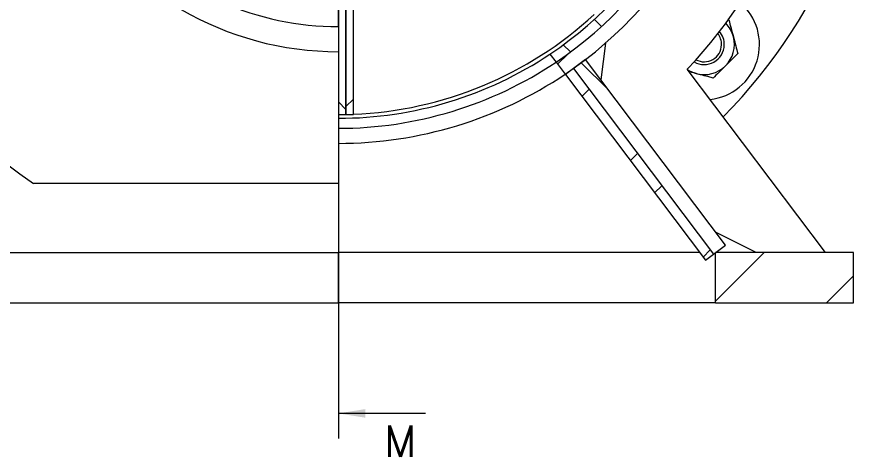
# Model space of a CAD drawing. Header units: millimetres. Extents: x -9396 to 24219, y -4763 to 12641.
# Drawn here: x 91.8 to 434.5, y -320.1 to -145.1 of the extents above; entities that cross this region are included whole.
import ezdxf

# ---------------------------------------------------------------- set-up
doc = ezdxf.new("R2010")
doc.units = ezdxf.units.MM
doc.header["$LTSCALE"] = 1000
doc.header["$MEASUREMENT"] = 0
doc.linetypes.add('SLD-Solid', pattern=[0])
doc.layers.add('dim', color=1, linetype='Continuous')
doc.styles.get("Standard").update_dxf_attribs({"font": 'romans.shx'})
pattern_1 = [(45, (-327.9870839296008, -1067.933942505969), (-33.66951135545394, 33.66951135545395), []), (45, (-305.5407333304948, -1067.933942505969), (-33.66951135545394, 33.66951135545395), [])]
pattern_2 = [(135.0000000000002, (-327.9870839296008, -1067.933942505969), (-33.66951135545383, -33.66951135545406), []), (135.0000000000002, (-327.9870839296009, -1045.487591906863), (-33.66951135545383, -33.66951135545406), [])]

msp = doc.modelspace()

# ---------------------------------------------------------------- hatches: boundary and pattern name
at = {"linetype": 'SLD-Solid', "lineweight": 0}
h = msp.add_hatch(dxfattribs=at)
h.set_pattern_fill('ANSI32', scale=4.999042477412902, style=0)
h.set_pattern_definition(pattern_1)
edge = h.paths.add_edge_path(flags=0)
edge.add_line((306.1383243350971, -163.0059973998991), (309.7538220445026, -167.8039249127464))
edge.add_arc((219.5648257989762, -33.87033623774141), 161.4690720204368, 303.9557706056484, 416.0442293943532)
edge.add_line((309.7538220445026, 100.0632524372636), (306.1383243350971, 95.26532492441657))
edge.add_arc((219.5648257989762, -33.87033623774141), 155.4702210475413, -56.161808777002875, 56.16180877700128, ccw=False)
h = msp.add_hatch(dxfattribs=at)
h.set_pattern_fill('ANSI32', scale=4.999042477412902, angle=90.0000000000002, style=0)
h.set_pattern_definition(pattern_2)
edge = h.paths.add_edge_path(flags=0)
edge.add_line((303.7277588006514, -159.8070688902365), (306.138324335097, -163.0059973998991))
edge.add_arc((219.5648257989762, -33.87033623774141), 155.4702210475413, 303.8381912229987, 416.1618087770029)
edge.add_line((306.1383243350971, 95.26532492441652), (303.7277588006514, 92.06639641475375))
edge.add_arc((219.5648257989762, -33.87033623774141), 151.470987065611, -56.24537711609469, 56.245377116093096, ccw=False)
h = msp.add_hatch(dxfattribs=at)
h.set_pattern_fill('ANSI32', scale=4.999042477412902, angle=90.0000000000002, style=0)
h.set_pattern_definition(pattern_2)
h.paths.add_polyline_path([(222.5642512854329, -78.3118238619511), (219.5648257989762, -78.3118238619511), (219.5648257989762, -183.8416105601374), (222.5642512854329, -183.8416105601374)], flags=0)
h = msp.add_hatch(dxfattribs=at)
h.set_pattern_fill('ANSI32', scale=4.999042477412902, style=0)
h.set_pattern_definition(pattern_1)
h.paths.add_polyline_path([(222.564251285424, -88.80981306450917), (222.564251285424, -183.8416105601285), (225.5636767718725, -183.8416105601285), (225.5636767718718, -88.80981306450917)], flags=0)
h = msp.add_hatch(dxfattribs=at)
h.set_pattern_fill('ANSI32', scale=4.999042477412902, angle=90.0000000000002, style=0)
h.set_pattern_definition(pattern_2)
h.paths.add_polyline_path([(373.5285129600601, -235.8225789473881), (317.8757768434846, -161.9689036748792), (313.0848814370486, -165.5791023120181), (368.737617553624, -239.4327775845268)], flags=0)
h = msp.add_hatch(dxfattribs=at)
h.set_pattern_fill('ANSI32', scale=4.999042477412902, style=0)
h.set_pattern_definition(pattern_1)
h.paths.add_polyline_path([(309.8909511660911, -167.9859014034438), (365.5436872826665, -241.8395766759527), (368.737617553624, -239.4327775845268), (313.0848814370486, -165.5791023120181)], flags=0)
h = msp.add_hatch(dxfattribs=at)
h.set_pattern_fill('ANSI32', scale=4.999042477412902, style=0)
h.set_pattern_definition(pattern_1)
h.paths.add_polyline_path([(424.5255673729052, -258.8272477213221), (424.5255673729054, -238.8310778116704), (369.5361001213635, -238.8310778116704), (369.5361001213635, -258.8272477213221)], flags=0)

# ---------------------------------------------------------------- linework, layer by layer
at = {"color": 7, "linetype": 'SLD-Solid', "lineweight": 0}
for p, q in [((219.5648257989762, 245.0762340018928), (219.5648257989762, -312.8169064773872)), ((254.1705960811623, -302.81882152254), (219.5648257989806, -302.81882152254))]:
    msp.add_line(p, q, dxfattribs=at)
at = {"color": 7, "linetype": 'SLD-Solid', "lineweight": 15}
for p, q in [((222.5642512854329, -183.8416105601374), (222.5642512854329, -78.3118238619511)), ((222.564251285424, -88.80981306450917), (222.564251285424, -183.8416105601285)), ((225.5636767718725, -183.8416105601285), (225.5636767718718, -88.80981306450917)), ((219.5648257989762, -148.8483132182382), (219.5648257989762, -111.3554946376414)), ((374.9071252480676, -146.20622422128), (374.4801693598243, -146.0906213083849)), ((219.5648257989762, -148.8483132182382), (219.5648257989762, -158.8463981730639)), ((325.8644961836648, -155.4130912470285), (323.9427361834087, -170.0200306499071)), ((219.5648257989762, -158.8463981730639), (219.5648257989764, -211.3363441858994)), ((303.7277588006514, -159.8070688902365), (306.1383243350971, -163.0059973998991)), ((306.1383243350971, -163.0059973998991), (309.7538220445026, -167.8039249127464)), ((317.8757768434846, -161.9689036748792), (313.0848814370486, -165.5791023120181)), ((317.8720033277447, -161.9638960503571), (317.8757768434847, -161.9689036748791)), ((373.5285129600601, -235.8225789473881), (317.8757768434846, -161.9689036748792)), ((313.0848814370486, -165.5791023120181), (309.8909511660911, -167.9859014034438)), ((313.0848814370486, -165.5791023120181), (368.737617553624, -239.4327775845268)), ((413.3524555196076, -238.8310778116703), (358.3194070051173, -165.799755762531)), ((309.8909511660911, -167.9859014034438), (365.5436872826665, -241.8395766759527)), ((219.5648257989762, -183.8416105601374), (222.5642512854329, -183.8416105601374)), ((222.564251285424, -183.8416105601285), (225.5636767718725, -183.8416105601285)), ((219.5648257989764, -211.3363441858994), (98.26720370536884, -211.3363441858994)), ((219.5648257989762, -211.3363441858994), (219.5648257989762, -238.8310778116703)), ((385.7936644187953, -238.8310778116704), (369.7785817354049, -230.8462521342771)), ((368.737617553624, -239.4327775845268), (373.5285129600601, -235.8225789473881)), ((14.60408422504725, -238.8310778116704), (219.5648257989762, -238.8310778116704)), ((219.5648257989762, -258.8272477213221), (219.5648257989762, -238.8310778116704)), ((363.2766207787569, -238.8310778116703), (219.5648257989762, -238.8310778116703)), ((365.5436872826665, -241.8395766759527), (368.737617553624, -239.4327775845268)), ((369.5361001213635, -258.8272477213221), (369.5361001213635, -238.8310778116704)), ((424.5255673729054, -238.8310778116704), (369.5361001213635, -238.8310778116704)), ((424.5255673729052, -258.8272477213221), (424.5255673729054, -238.8310778116704)), ((14.60408422504725, -258.8272477213221), (219.5648257989762, -258.8272477213221)), ((369.5361001213635, -258.8272477213221), (219.5648257989762, -258.8272477213219)), ((369.5361001213635, -258.8272477213221), (424.5255673729052, -258.8272477213221))]:
    msp.add_line(p, q, dxfattribs=at)
for centre, radius, start, end in [((219.5648257989762, -33.87033623774141), 214.9588265287548, 124.3525197704598, 235.6474802295411), ((219.5648257989762, -33.87033623774141), 214.9588265287549, 315.4041473225587, 44.59585267744124), ((219.5648257989762, -33.87033623774141), 161.4690720204368, 303.9557706056484, 56.04422939435266), ((219.5648257989762, -33.87033623774141), 191.4633268849144, 316.4443783747927, 43.55562162520966), ((219.5648257989762, -33.87033623774141), 155.4702210475414, 303.8381912229985, 56.16180877700239), ((219.5648257989762, -33.87033623774141), 124.9760619353226, 90, 270.0000000000008), ((219.5648257989762, -33.87033623774141), 151.470987065611, 303.7546228839063, 56.24537711609369), ((219.5648257989762, -33.87033623774141), 114.9779769804969, 222.5558577985859, 270.0000000000008), ((365.0853968070173, -155.9765936992929), 21.99578690061673, 276.0406565440855, 49.39516190731799), ((219.5648257989762, -33.87033623774141), 149.971274322387, 272.2924427759571, 312.7075572240453), ((365.0853968070152, -155.9765936992954), 11.99770194579109, 14.84980449291772, 44.61115559976242), ((365.0853968070164, -155.9765936992937), 6.897178906086583, 358.5113794170292, 38.45468231404229), ((365.0853968070164, -155.9765936992937), 7.998467963860774, 358.5113794170292, 40.37566556310452), ((365.0853968070152, -155.9765936992954), 11.99770194579108, 314.8498044929193, 14.84980449291772), ((365.0853968070164, -155.9765936992937), 7.998467963860634, 239.6243344368948, 358.5113794170292), ((365.0853968070164, -155.9765936992937), 6.897178906086583, 241.5453176859621, 358.5113794170292), ((219.5648257989762, -33.87033623774141), 151.4709870656111, 270.0000000000008, 303.7546228839063), ((219.5648257989762, -33.87033623774141), 155.4702210475414, 270.0000000000008, 303.8381912229985), ((365.0853968070152, -155.9765936992954), 11.9977019457908, 254.8498044929173, 314.8498044929193), ((219.5648257989762, -33.87033623774141), 161.4690720204368, 270.0000000000008, 303.9557706056484), ((365.0853968070152, -155.9765936992954), 11.99770194579089, 236.4175052980549, 254.8498044929173)]:
    msp.add_arc(centre, radius, start, end, dxfattribs=at)
for points, knots in [([(374.9071252480676, -146.20622422128), (375.1954355974352, -147.2936070039686), (375.7773423798882, -149.4883094062831), (376.3788841262184, -151.7570664573661), (376.6823872239652, -152.9017497602954)], [0, 0, 0, 0, 0.4954579634770072, 0.9999999999999999, 0.9999999999999999, 0.9999999999999999, 0.9999999999999999]), ([(376.6823872239652, -152.9017497602954), (376.7244717768752, -153.0604746147857), (377.0431375378698, -154.2623449697628), (377.6439606170026, -156.5283915169097), (378.1847678275186, -158.5680839898264), (378.4576491998628, -159.5972752993113)], [0, 0, 0, 0, 0.07009855952478201, 0.5307888351198476, 1, 1, 1, 1]), ([(378.4576491998628, -159.5972752993113), (377.6601032611004, -160.3906507773819), (376.0503886181757, -161.9919480347778), (374.3863582500877, -163.6472769940781), (373.5467849793367, -164.4824600383188)], [0, 0, 0, 0, 0.4954579634770063, 1, 1, 1, 1]), ([(373.5467849793367, -164.4824600383188), (373.4303674995909, -164.5982687574908), (372.548850120623, -165.4751765793172), (370.8868077842022, -167.1285279025996), (369.3907858920064, -168.6167269219146), (368.6359207588105, -169.3676447773267)], [0, 0, 0, 0, 0.07009855952478056, 0.5307888351198509, 1, 1, 1, 1]), ([(361.9497945623866, -167.5573039773187), (361.3399405404882, -167.3921794215655), (360.3624638210163, -167.1275170543993), (359.4106762578002, -166.8698103034332), (359.0527150864127, -166.7728884544665)], [0, 0, 0, 0, 0.6239064417083772, 1, 1, 1, 1]), ([(368.6359207588105, -169.3676447773267), (368.0746088479616, -169.21566352183), (365.8951913394935, -168.6255627190745), (363.630908391459, -168.0124836829984), (361.9497945623866, -167.5573039773187)], [0, 0, 0, 0, 0.257551345103829, 1, 1, 1, 1])]:
    msp.add_open_spline(points, degree=3, knots=knots, dxfattribs=at)
at = {"color": 7, "linetype": 'SLD-Solid', "lineweight": 0}
msp.add_solid([(219.5648257989806, -302.81882152254), (230.2839098055617, -301.103768081487), (230.2839098055617, -304.533874963593)], dxfattribs=at)

# ---------------------------------------------------------------- texts
at = {"layer": 'dim', "color": 7, "ltscale": 5, "insert": (244.2267816029151, -313.8331519127855), "char_height": 12.5, "attachment_point": 5}
msp.add_mtext('M', dxfattribs=at)

doc.saveas('drawing.dxf')
